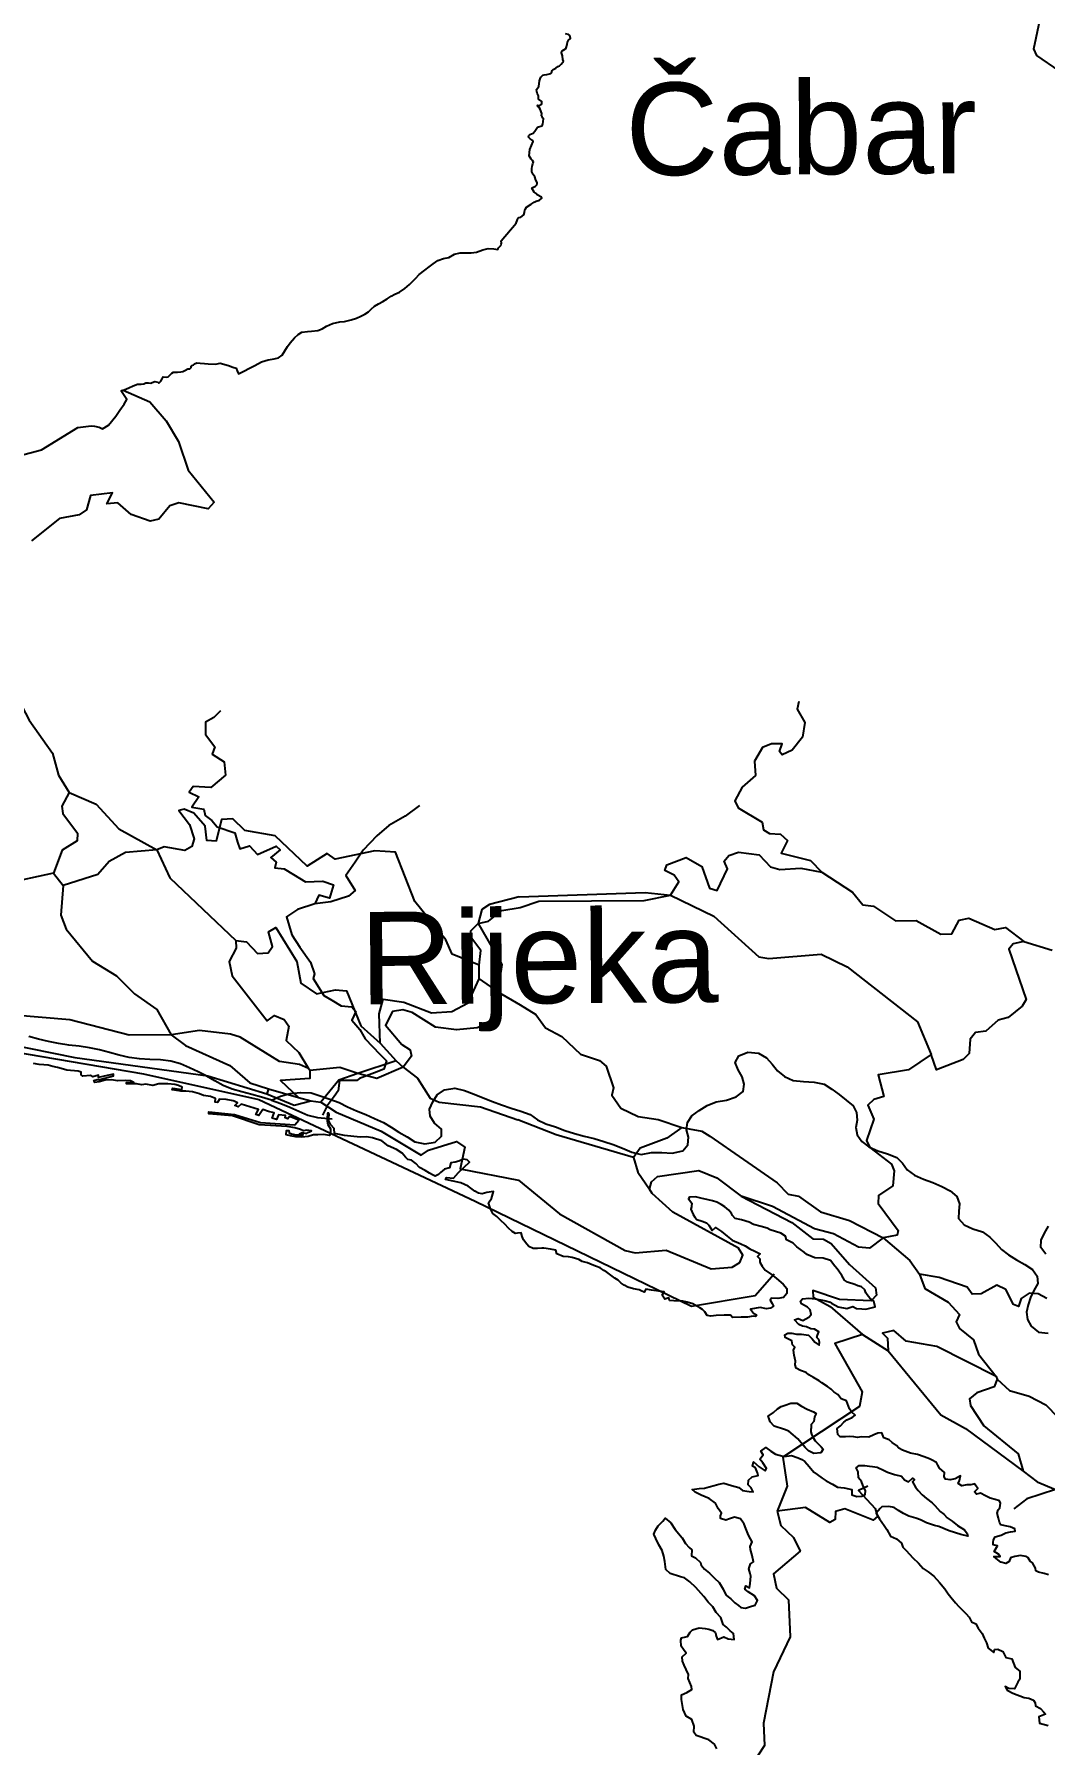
# Model space of a CAD drawing. Header units: metres. Extents: x 13.21 to 19.52, y 42.14 to 46.62.
# Drawn here: x 14.3766 to 14.6221, y 45.174 to 45.5895 of the extents above; entities that cross this region are included whole.
import ezdxf

# ---------------------------------------------------------------- set-up
doc = ezdxf.new("R2010")
doc.units = ezdxf.units.M
doc.header["$MEASUREMENT"] = 0
for name, color, linetype in [('CESTE', 5, 'Continuous'), ('GE_obr', 210, 'Continuous'), ('hr', 9, 'Continuous'), ('naziv_manji', 1, 'Continuous'), ('naziv_veci', 1, 'Continuous'), ('PRUGE', 7, 'Continuous'), ('RIJEKE', 4, 'Continuous')]:
    doc.layers.add(name, color=color, linetype=linetype)
doc.styles.get("Standard").update_dxf_attribs({"font": 'arial.ttf'})

msp = doc.modelspace()

# ---------------------------------------------------------------- linework, layer by layer
at = {"layer": 'CESTE'}
for p, q in [((14.38135, 45.38568), (14.38363, 45.38268)), ((14.61706, 45.36909), (14.62389, 45.36701)), ((14.4847, 45.36), (14.48471, 45.36331)), ((14.4847, 45.36), (14.48924, 45.35683)), ((14.48924, 45.35683), (14.49468, 45.35372)), ((14.46068, 45.34436), (14.46456, 45.34007)), ((14.46456, 45.34007), (14.45522, 45.33702)), ((14.46456, 45.34007), (14.4663, 45.33857)), ((14.44357, 45.33776), (14.44324, 45.33822)), ((14.43357, 45.33327), (14.43317, 45.33205)), ((14.43357, 45.33327), (14.44086, 45.33121)), ((14.44086, 45.33121), (14.44385, 45.33036)), ((14.44385, 45.33036), (14.44625, 45.33003)), ((14.52677, 45.30785), (14.5261, 45.30889)), ((14.57784, 45.27366), (14.5841, 45.26965)), ((14.61034, 45.26341), (14.61054, 45.26274))]:
    msp.add_line(p, q, dxfattribs=at)
for points in [[(14.65625, 45.53114), (14.65322, 45.53605), (14.64631, 45.53829), (14.64264, 45.54299), (14.63788, 45.54379), (14.63881, 45.54556), (14.64258, 45.54677), (14.63523, 45.54884), (14.6337, 45.55261), (14.63397, 45.5536), (14.6369, 45.55299), (14.63766, 45.55434), (14.6358, 45.55509), (14.6371, 45.55665), (14.62983, 45.5617), (14.62723, 45.56683), (14.62877, 45.572), (14.62845, 45.57558), (14.62564, 45.58056), (14.62018, 45.5843), (14.61945, 45.58591), (14.62184, 45.59704)], [(14.39824, 45.50298), (14.40475, 45.50014), (14.40872, 45.49552), (14.4117, 45.49056), (14.41404, 45.48357), (14.42032, 45.47579), (14.41886, 45.47415), (14.41178, 45.4756), (14.40958, 45.47491), (14.40694, 45.4717), (14.40484, 45.47119), (14.40018, 45.47284), (14.39698, 45.47566), (14.39429, 45.47542), (14.39563, 45.47806), (14.3903, 45.47745), (14.38937, 45.47397), (14.38756, 45.4727), (14.38276, 45.47184), (14.376, 45.4664)], [(14.36321, 45.43803), (14.36697, 45.43335), (14.37097, 45.43131), (14.37538, 45.42283), (14.38111, 45.4148), (14.38256, 45.40951), (14.38516, 45.40528)], [(14.56236, 45.42735), (14.56197, 45.42554), (14.56385, 45.42227), (14.56327, 45.41872), (14.56073, 45.41555), (14.55833, 45.41444), (14.5577, 45.41523), (14.55837, 45.41706), (14.55576, 45.41713), (14.55355, 45.4162), (14.55163, 45.4129), (14.55189, 45.40942), (14.54859, 45.40658), (14.5468, 45.40325), (14.54767, 45.40155), (14.55351, 45.39808), (14.55378, 45.39624), (14.55525, 45.39535), (14.55791, 45.39513), (14.55961, 45.39364), (14.55809, 45.39056), (14.56525, 45.38873), (14.56797, 45.38593)], [(14.38516, 45.40528), (14.38333, 45.40196), (14.3836, 45.40015), (14.38715, 45.39537), (14.38711, 45.39351), (14.38345, 45.39123), (14.38135, 45.38568)], [(14.38516, 45.40528), (14.39169, 45.40246), (14.39723, 45.39647), (14.40641, 45.39132)], [(14.48471, 45.36331), (14.47813, 45.36599), (14.47665, 45.36945), (14.46912, 45.37879), (14.46443, 45.39079), (14.45936, 45.39114), (14.44971, 45.38909), (14.4478, 45.39046), (14.44297, 45.38736), (14.43514, 45.39477), (14.42782, 45.39608), (14.42485, 45.39886), (14.42211, 45.3987), (14.4208, 45.39347), (14.41854, 45.3936), (14.41813, 45.39712), (14.4154, 45.40026), (14.41307, 45.40126), (14.41175, 45.40092), (14.41434, 45.39754), (14.41547, 45.39401), (14.4149, 45.39218), (14.41319, 45.39115), (14.40824, 45.39206), (14.40641, 45.39132)], [(14.40641, 45.39132), (14.3988, 45.39068), (14.39483, 45.38849), (14.39208, 45.38539), (14.38363, 45.38268)], [(14.40641, 45.39132), (14.4096, 45.38451), (14.42559, 45.36932)], [(14.53124, 45.38035), (14.53323, 45.38354), (14.53211, 45.38519), (14.52983, 45.38633), (14.53032, 45.38771), (14.53505, 45.38949), (14.53881, 45.38729), (14.5407, 45.38204), (14.54256, 45.3815), (14.54502, 45.38674), (14.54422, 45.38856), (14.54534, 45.38999), (14.54773, 45.39077), (14.55276, 45.39013), (14.55547, 45.38721), (14.55779, 45.38655), (14.56289, 45.3869), (14.56797, 45.38593)], [(14.38135, 45.38568), (14.3694, 45.38306), (14.36522, 45.38531), (14.3629, 45.38533), (14.356, 45.3828), (14.3524, 45.3803), (14.35308, 45.3749), (14.35094, 45.37415), (14.34143, 45.37486)], [(14.56797, 45.38593), (14.57544, 45.38107), (14.57795, 45.378), (14.58051, 45.3777), (14.58589, 45.37412), (14.5909, 45.37415), (14.59689, 45.37086), (14.59955, 45.37098), (14.60132, 45.37424), (14.6037, 45.37475), (14.61001, 45.37198), (14.6126, 45.37248), (14.61706, 45.36909)], [(14.38363, 45.38268), (14.38308, 45.3755), (14.38439, 45.37205), (14.39081, 45.3643), (14.39659, 45.36077), (14.40097, 45.35634), (14.40644, 45.35254), (14.40988, 45.34638)], [(14.49446, 45.37995), (14.52504, 45.38098), (14.53124, 45.38035)], [(14.49446, 45.37995), (14.48727, 45.37811), (14.48541, 45.37683), (14.48451, 45.37344)], [(14.48451, 45.37344), (14.48699, 45.374), (14.49024, 45.37662), (14.49472, 45.37733)], [(14.49472, 45.37733), (14.49921, 45.37886), (14.52477, 45.37901), (14.53124, 45.38035)], [(14.53124, 45.38035), (14.54175, 45.37526), (14.55263, 45.36535), (14.55512, 45.36498), (14.5678, 45.36599), (14.57409, 45.36291), (14.59118, 45.34957), (14.59451, 45.34164)], [(14.48471, 45.36331), (14.48511, 45.36686), (14.48273, 45.37015), (14.48268, 45.37168), (14.48451, 45.37344)], [(14.48451, 45.37344), (14.49027, 45.36349), (14.48924, 45.35683)], [(14.42559, 45.36932), (14.42573, 45.3675), (14.42397, 45.3642), (14.42476, 45.36071), (14.43321, 45.34985), (14.43499, 45.3511), (14.43732, 45.35013), (14.43848, 45.34854), (14.43786, 45.34504), (14.44088, 45.34215), (14.44324, 45.33822)], [(14.42559, 45.36932), (14.42823, 45.36903), (14.43086, 45.36617), (14.43343, 45.36633), (14.43452, 45.36784), (14.43356, 45.37144), (14.43536, 45.37245), (14.44046, 45.36422), (14.44143, 45.35896), (14.44522, 45.35636), (14.44983, 45.35733), (14.45246, 45.35709), (14.45601, 45.34857), (14.46068, 45.34436)], [(14.61706, 45.36909), (14.61443, 45.36849), (14.61339, 45.36724), (14.61762, 45.355), (14.61663, 45.35335), (14.61325, 45.35064), (14.61082, 45.35001), (14.60782, 45.3473), (14.6053, 45.34695), (14.60404, 45.3454), (14.60379, 45.34187), (14.60227, 45.34042), (14.59584, 45.33788), (14.59451, 45.34164)], [(14.40988, 45.34638), (14.39968, 45.34635), (14.38532, 45.35005), (14.36507, 45.35172), (14.36051, 45.35328), (14.35482, 45.35686), (14.33716, 45.36401), (14.33219, 45.3647), (14.32592, 45.36386)], [(14.33423, 45.35825), (14.3483, 45.35049), (14.3645, 45.3454), (14.38654, 45.34089), (14.41883, 45.33646), (14.43317, 45.33205)], [(14.46068, 45.34436), (14.46041, 45.35155), (14.46143, 45.35506), (14.4664, 45.35437), (14.47311, 45.35176), (14.4781, 45.35205), (14.48208, 45.35418), (14.4847, 45.36)], [(14.48924, 45.35683), (14.48965, 45.35145), (14.48864, 45.34977), (14.48422, 45.34812), (14.47919, 45.34761), (14.47415, 45.34826), (14.46845, 45.35185), (14.46617, 45.35249), (14.46367, 45.35211), (14.46201, 45.34878), (14.46592, 45.34404)], [(14.49468, 45.35372), (14.49849, 45.35137), (14.50081, 45.34812), (14.50478, 45.34602), (14.50934, 45.34169), (14.51398, 45.34018), (14.51559, 45.33882), (14.51734, 45.33356), (14.51693, 45.33175), (14.51914, 45.32864), (14.52337, 45.32655), (14.52824, 45.32586), (14.53396, 45.32388)], [(14.44324, 45.33822), (14.44111, 45.33924), (14.43619, 45.33997), (14.42666, 45.34585), (14.42429, 45.34655), (14.41676, 45.34748), (14.40988, 45.34638)], [(14.40988, 45.34638), (14.4134, 45.34379), (14.42417, 45.33896), (14.42903, 45.33478), (14.43357, 45.33327)], [(14.46592, 45.34404), (14.46797, 45.34274), (14.46827, 45.34124), (14.4663, 45.33857)], [(14.59451, 45.34164), (14.58902, 45.33789), (14.58169, 45.33667), (14.58304, 45.33144), (14.58062, 45.33071), (14.57916, 45.32931), (14.58057, 45.32591), (14.57884, 45.32075), (14.57964, 45.31903), (14.58486, 45.31503), (14.58551, 45.31338), (14.58523, 45.30971), (14.5817, 45.30735), (14.58168, 45.30548), (14.58652, 45.2989), (14.58623, 45.29775), (14.58284, 45.29711)], [(14.44357, 45.33776), (14.4436, 45.33577), (14.43643, 45.33536), (14.44086, 45.33121)], [(14.45522, 45.33702), (14.45084, 45.33844), (14.44357, 45.33776)], [(14.45522, 45.33702), (14.45067, 45.33541), (14.44625, 45.33003)], [(14.4663, 45.33857), (14.45985, 45.33583), (14.45522, 45.33702)], [(14.4663, 45.33857), (14.46972, 45.33591), (14.47283, 45.33103), (14.47499, 45.33005), (14.48505, 45.3289), (14.49413, 45.32576)], [(14.43317, 45.33205), (14.4398, 45.32934), (14.44385, 45.33036)], [(14.44625, 45.33003), (14.44999, 45.3276), (14.46094, 45.32298), (14.47065, 45.31718), (14.47245, 45.31843), (14.47919, 45.3205), (14.48121, 45.31915), (14.48014, 45.31387), (14.49427, 45.31109)], [(14.52225, 45.31659), (14.50344, 45.32211), (14.49413, 45.32576)], [(14.53396, 45.32388), (14.53033, 45.32135), (14.5238, 45.31892), (14.52225, 45.31659)], [(14.53396, 45.32388), (14.53882, 45.32301), (14.54076, 45.32181), (14.55708, 45.31049), (14.55977, 45.30769), (14.56232, 45.30724), (14.56761, 45.30342), (14.57466, 45.3013), (14.58284, 45.29711)], [(14.52225, 45.31659), (14.52331, 45.31309), (14.5261, 45.30889)], [(14.49427, 45.31109), (14.50424, 45.30294), (14.52017, 45.29402), (14.52259, 45.29344), (14.53018, 45.2941), (14.54108, 45.28957), (14.54619, 45.28997), (14.54805, 45.29115), (14.54876, 45.29286), (14.54774, 45.29457), (14.53175, 45.30336), (14.52677, 45.30785)], [(14.5261, 45.30889), (14.52657, 45.31074), (14.52806, 45.31198), (14.53811, 45.31342), (14.54249, 45.31168), (14.54838, 45.30724)], [(14.58284, 45.29711), (14.57955, 45.29462), (14.57691, 45.29483), (14.57078, 45.29806), (14.56615, 45.29931), (14.55598, 45.3047), (14.54838, 45.30724)], [(14.54838, 45.30724), (14.56065, 45.30083), (14.56576, 45.29688), (14.56841, 45.29675), (14.57024, 45.2957), (14.57468, 45.29063)], [(14.58284, 45.29711), (14.58938, 45.29161), (14.59171, 45.28826)], [(14.57468, 45.29063), (14.58097, 45.28496), (14.58124, 45.28316), (14.57999, 45.28177), (14.57223, 45.28216), (14.5658, 45.2843), (14.56583, 45.28269), (14.56999, 45.28042), (14.57784, 45.27366)], [(14.62266, 45.28239), (14.62055, 45.28354), (14.6183, 45.2837), (14.61641, 45.2824), (14.61577, 45.28039), (14.61451, 45.28093), (14.61267, 45.28458), (14.61047, 45.28557), (14.6067, 45.28349), (14.60451, 45.28342), (14.6033, 45.28513), (14.59651, 45.28746), (14.59171, 45.28826)], [(14.59171, 45.28826), (14.59297, 45.28479), (14.59869, 45.28151), (14.6014, 45.27845), (14.60059, 45.2767), (14.60142, 45.2751), (14.6048, 45.27232), (14.60605, 45.26886), (14.61034, 45.26341)], [(14.57784, 45.27366), (14.57111, 45.2714), (14.5778, 45.25966), (14.57711, 45.25615), (14.55851, 45.24384), (14.55954, 45.23677), (14.55713, 45.23071)], [(14.61034, 45.26341), (14.59588, 45.27072), (14.58844, 45.27198), (14.58543, 45.2746), (14.58274, 45.27392), (14.58393, 45.2727), (14.5841, 45.26965)], [(14.5841, 45.26965), (14.59691, 45.25412), (14.60288, 45.2508), (14.61688, 45.24044)], [(14.61054, 45.26274), (14.60986, 45.26092), (14.6056, 45.25944), (14.60384, 45.25802), (14.60408, 45.25638), (14.60734, 45.25144), (14.61568, 45.24461), (14.61688, 45.24044)], [(14.61054, 45.26274), (14.61355, 45.25999), (14.61834, 45.25865), (14.62242, 45.25653), (14.6282, 45.25054), (14.63533, 45.24887), (14.63919, 45.24656), (14.64649, 45.24515), (14.65083, 45.24326), (14.65385, 45.24037), (14.67482, 45.22739), (14.67707, 45.22222), (14.67944, 45.21972)], [(14.61688, 45.24044), (14.6203, 45.23781), (14.62472, 45.23599)], [(14.57915, 45.23679), (14.57684, 45.23576), (14.58089, 45.23135), (14.58146, 45.22941), (14.58043, 45.22853), (14.57358, 45.23131), (14.57126, 45.23061), (14.57118, 45.22867), (14.56991, 45.22793), (14.56399, 45.23164), (14.55713, 45.23071)], [(14.62472, 45.23599), (14.6178, 45.2337), (14.61457, 45.23131)], [(14.55713, 45.23071), (14.55802, 45.22727), (14.56109, 45.22434), (14.56267, 45.22098), (14.55625, 45.21548), (14.55695, 45.21204), (14.55988, 45.20915), (14.56025, 45.20015), (14.55625, 45.19165), (14.55382, 45.17918), (14.55406, 45.17377), (14.54974, 45.16726), (14.54965, 45.16372), (14.54609, 45.16122), (14.54431, 45.15786), (14.54784, 45.1456), (14.54685, 45.14026), (14.54524, 45.13772)]]:
    msp.add_lwpolyline(points, dxfattribs=at)
at = {"layer": 'GE_obr'}
msp.add_lwpolyline([(14.23819, 45.18437), (14.24159, 45.21137), (14.25609, 45.24918), (14.27259, 45.28673), (14.28379, 45.31825), (14.28382, 45.31863), (14.32258, 45.3616), (14.36795, 45.34296), (14.40315, 45.33691), (14.43117, 45.33069), (14.48373, 45.30601), (14.53631, 45.28049), (14.55174, 45.28309), (14.5564, 45.28835)], dxfattribs=at)
at = {"layer": 'hr'}
for points in [[(14.37286, 45.48703), (14.37837, 45.48852), (14.38727, 45.49396), (14.39044, 45.49431), (14.39125, 45.49426), (14.39242, 45.49404), (14.39319, 45.49364), (14.39468, 45.49452), (14.39643, 45.49666), (14.39745, 45.49816), (14.39847, 45.49964), (14.3988, 45.50019), (14.39911, 45.50076), (14.3978, 45.50264), (14.39785, 45.50292), (14.39845, 45.50306), (14.39963, 45.50353), (14.40067, 45.50407), (14.40171, 45.50446), (14.4026, 45.50447), (14.40325, 45.50454), (14.40377, 45.50477), (14.40442, 45.50477), (14.40493, 45.50469), (14.4053, 45.50484), (14.40591, 45.50513), (14.40664, 45.50494), (14.4069, 45.50474), (14.40743, 45.50515), (14.40772, 45.50573), (14.40795, 45.50624), (14.4087, 45.50615), (14.40917, 45.50621), (14.40962, 45.50664), (14.41003, 45.50713), (14.41051, 45.50735), (14.41143, 45.50739), (14.41222, 45.50747), (14.41273, 45.50752), (14.41321, 45.5078), (14.41399, 45.50822), (14.41441, 45.5082), (14.41479, 45.50854), (14.41473, 45.50887), (14.41492, 45.50901), (14.41531, 45.50916), (14.41559, 45.50943), (14.41615, 45.50966), (14.41692, 45.50958), (14.41801, 45.50948), (14.41892, 45.50937), (14.42068, 45.50932), (14.42178, 45.50957), (14.42381, 45.50897), (14.42486, 45.5086), (14.42569, 45.50837), (14.4259, 45.50767), (14.42629, 45.50697), (14.43021, 45.50903), (14.43182, 45.50986), (14.43344, 45.51036), (14.4349, 45.51062), (14.43594, 45.51087), (14.43688, 45.51152), (14.43815, 45.51365), (14.43881, 45.51453), (14.43988, 45.51569), (14.44072, 45.51653), (14.44167, 45.51712), (14.44306, 45.51729), (14.44399, 45.51734), (14.44555, 45.5175), (14.44655, 45.51793), (14.44767, 45.51851), (14.44911, 45.5192), (14.45091, 45.51959), (14.45203, 45.51972), (14.45366, 45.52011), (14.45494, 45.52048), (14.45602, 45.52099), (14.45698, 45.52146), (14.45786, 45.52204), (14.45853, 45.52271), (14.45931, 45.52342), (14.46031, 45.52394), (14.46135, 45.52454), (14.46235, 45.52521), (14.46334, 45.52581), (14.46425, 45.52631), (14.46537, 45.52682), (14.46669, 45.52773), (14.46779, 45.52864), (14.46923, 45.53011), (14.47019, 45.53108), (14.47156, 45.53212), (14.47261, 45.53293), (14.47353, 45.53372), (14.47465, 45.53449), (14.47603, 45.53496), (14.47734, 45.53519), (14.47874, 45.53604), (14.48009, 45.5364), (14.48133, 45.53634), (14.48278, 45.53638), (14.48404, 45.53652), (14.48565, 45.53708), (14.4869, 45.53742), (14.48825, 45.53737), (14.48928, 45.53717), (14.48938, 45.53742), (14.48943, 45.53757), (14.48995, 45.53816), (14.49011, 45.53844), (14.49019, 45.5387), (14.4901, 45.5393), (14.49373, 45.54354), (14.49402, 45.54449), (14.49419, 45.54478), (14.49446, 45.54498), (14.49484, 45.54505), (14.49557, 45.54557), (14.49576, 45.54614), (14.49585, 45.54672), (14.49599, 45.54704), (14.49626, 45.54742), (14.49736, 45.5482), (14.49808, 45.54866), (14.49859, 45.54889), (14.49941, 45.54916), (14.49996, 45.5496), (14.49983, 45.54991), (14.49884, 45.55047), (14.49858, 45.55078), (14.4981, 45.55113), (14.49755, 45.55204), (14.49774, 45.55224), (14.49839, 45.55258), (14.4987, 45.5529), (14.49882, 45.55319), (14.49878, 45.55348), (14.49852, 45.55404), (14.49821, 45.55484), (14.49762, 45.55573), (14.49749, 45.5561), (14.49752, 45.55688), (14.4976, 45.55736), (14.49776, 45.55807), (14.49793, 45.55839), (14.49772, 45.55881), (14.49733, 45.55915), (14.4969, 45.55992), (14.49704, 45.56149), (14.49783, 45.56337), (14.49764, 45.5637), (14.49739, 45.56393), (14.49715, 45.56406), (14.49685, 45.56429), (14.49668, 45.56449), (14.49679, 45.5649), (14.497, 45.56507), (14.49787, 45.56544), (14.49828, 45.56593), (14.49887, 45.56685), (14.49991, 45.56724), (14.50012, 45.56745), (14.50019, 45.56768), (14.50026, 45.56816), (14.50034, 45.56896), (14.50011, 45.56911), (14.5, 45.56942), (14.49985, 45.56964), (14.49992, 45.57022), (14.49958, 45.57124), (14.49928, 45.57165), (14.49891, 45.57195), (14.49894, 45.57221), (14.49947, 45.57216), (14.49979, 45.57236), (14.49995, 45.5726), (14.49993, 45.57308), (14.49913, 45.57372), (14.49913, 45.5745), (14.49885, 45.57512), (14.49875, 45.57552), (14.49869, 45.57604), (14.4992, 45.57677), (14.49937, 45.57816), (14.49953, 45.57865), (14.4997, 45.57904), (14.50017, 45.57948), (14.5005, 45.57957), (14.50117, 45.57966), (14.5021, 45.57991), (14.50226, 45.58011), (14.5025, 45.58065), (14.5027, 45.58086), (14.50334, 45.58124), (14.50386, 45.58161), (14.50421, 45.58179), (14.50466, 45.5822), (14.50509, 45.58266), (14.50519, 45.58295), (14.50508, 45.58331), (14.50497, 45.58423), (14.50485, 45.58448), (14.50476, 45.58494), (14.50475, 45.5852), (14.50487, 45.58545), (14.50527, 45.58564), (14.50567, 45.58593), (14.5059, 45.58619), (14.50613, 45.58699), (14.5062, 45.58755), (14.50639, 45.58799), (14.50688, 45.58842), (14.50679, 45.58919), (14.50645, 45.58936), (14.50571, 45.58955)], [(14.62305, 45.21523), (14.62195, 45.21561), (14.62061, 45.21586), (14.61996, 45.21624), (14.61984, 45.21685), (14.61913, 45.21814), (14.61861, 45.2186), (14.61806, 45.21934), (14.61751, 45.2197), (14.61619, 45.21993), (14.61483, 45.21973), (14.61377, 45.21941), (14.6135, 45.21848), (14.6127, 45.21802), (14.61149, 45.2183), (14.61076, 45.21887), (14.60979, 45.21971), (14.61129, 45.21971), (14.61092, 45.22026), (14.60987, 45.2209), (14.61061, 45.22226), (14.60963, 45.22252), (14.60956, 45.22314), (14.60966, 45.22378), (14.61004, 45.22451), (14.61156, 45.22487), (14.61265, 45.22545), (14.61377, 45.22568), (14.61497, 45.22585), (14.61485, 45.22645), (14.61368, 45.22694), (14.61252, 45.22719), (14.61143, 45.22743), (14.61114, 45.22807), (14.6109, 45.22899), (14.61056, 45.23025), (14.61078, 45.23105), (14.6112, 45.23156), (14.61135, 45.23265), (14.61109, 45.23322), (14.61004, 45.23356), (14.60884, 45.23385), (14.60776, 45.23446), (14.60652, 45.23509), (14.60555, 45.23484), (14.60502, 45.23541), (14.60586, 45.23623), (14.60529, 45.23699), (14.60511, 45.23733), (14.6042, 45.2371), (14.60322, 45.23713), (14.60198, 45.23688), (14.6011, 45.2374), (14.60139, 45.23814), (14.60167, 45.23928), (14.60036, 45.23856), (14.59916, 45.23834), (14.59801, 45.2385), (14.59765, 45.23905), (14.5978, 45.24009), (14.59655, 45.24117), (14.59613, 45.24191), (14.59579, 45.24254), (14.59462, 45.24318), (14.5941, 45.2434), (14.59279, 45.24394), (14.59119, 45.24444), (14.58948, 45.24483), (14.58755, 45.24556), (14.58666, 45.24604), (14.58611, 45.24663), (14.58506, 45.2474), (14.58429, 45.24804), (14.58305, 45.24855), (14.58258, 45.24975), (14.5816, 45.24963), (14.58062, 45.24923), (14.57942, 45.24872), (14.57762, 45.24876), (14.57662, 45.24861), (14.57572, 45.24877), (14.57475, 45.24884), (14.57371, 45.24874), (14.57244, 45.2488), (14.57185, 45.24932), (14.57173, 45.25076), (14.57253, 45.25143), (14.57328, 45.25235), (14.57406, 45.25286), (14.57534, 45.25344), (14.57603, 45.25404), (14.57523, 45.25474), (14.5747, 45.25559), (14.57398, 45.25753), (14.57266, 45.25798), (14.57184, 45.25905), (14.57091, 45.25969), (14.57022, 45.26032), (14.56931, 45.261), (14.56799, 45.2619), (14.5673, 45.26237), (14.56593, 45.26317), (14.56482, 45.2638), (14.5642, 45.26441), (14.5628, 45.26484), (14.56172, 45.26545), (14.56151, 45.26622), (14.56161, 45.26714), (14.56127, 45.26858), (14.56105, 45.26979), (14.56137, 45.27051), (14.56086, 45.27114), (14.5607, 45.27206), (14.55907, 45.27288), (14.55902, 45.27353), (14.55972, 45.27393), (14.5607, 45.27398), (14.56184, 45.27372), (14.56301, 45.2737), (14.56469, 45.27343), (14.56559, 45.27258), (14.56624, 45.27173), (14.56731, 45.27106), (14.56743, 45.27174), (14.56726, 45.27244), (14.56676, 45.27293), (14.56694, 45.27349), (14.5672, 45.2743), (14.56621, 45.27491), (14.56533, 45.275), (14.56422, 45.27545), (14.56331, 45.27561), (14.56242, 45.27606), (14.56133, 45.27722), (14.5622, 45.27752), (14.56334, 45.27705), (14.5648, 45.27781), (14.56541, 45.27851), (14.56517, 45.27962), (14.56452, 45.28026), (14.56301, 45.2811), (14.56275, 45.28176), (14.56329, 45.2823), (14.56478, 45.28244), (14.56635, 45.28231), (14.56774, 45.28203), (14.56891, 45.28178), (14.56996, 45.28144), (14.57029, 45.28126), (14.57197, 45.28035), (14.57403, 45.27991), (14.57549, 45.28042), (14.57637, 45.27997), (14.57765, 45.27988), (14.57869, 45.27975), (14.57964, 45.28001), (14.58094, 45.28037), (14.58058, 45.2817), (14.57962, 45.28246), (14.57899, 45.28323), (14.57869, 45.28378), (14.57845, 45.28449), (14.57763, 45.28517), (14.57675, 45.28548), (14.576, 45.28573), (14.57417, 45.28636), (14.57348, 45.28679), (14.57282, 45.28793), (14.57212, 45.289), (14.57166, 45.28955), (14.57113, 45.29019), (14.5701, 45.29159), (14.56829, 45.2922), (14.56625, 45.29222), (14.56432, 45.29309), (14.56364, 45.29362), (14.56187, 45.29495), (14.56102, 45.29581), (14.55941, 45.29665), (14.55917, 45.29752), (14.55803, 45.2982), (14.55542, 45.29907), (14.55465, 45.29942), (14.55322, 45.29988), (14.55135, 45.30035), (14.55033, 45.30088), (14.54848, 45.30147), (14.54691, 45.30182), (14.5463, 45.30249), (14.54601, 45.30305), (14.54541, 45.30385), (14.54444, 45.30464), (14.54352, 45.30523), (14.54248, 45.30577), (14.54137, 45.3061), (14.54037, 45.30631), (14.53857, 45.30673), (14.5373, 45.30704), (14.53583, 45.307), (14.53555, 45.30655), (14.53641, 45.30554), (14.53632, 45.30478), (14.5363, 45.30465), (14.53612, 45.30408), (14.53669, 45.30281), (14.53711, 45.30215), (14.53763, 45.30154), (14.53891, 45.30117), (14.53996, 45.30074), (14.54053, 45.30021), (14.5413, 45.29888), (14.54216, 45.29965), (14.54362, 45.29864), (14.54495, 45.29753), (14.54616, 45.29657), (14.54827, 45.29567), (14.54935, 45.29515), (14.55047, 45.29447), (14.55171, 45.29383), (14.55301, 45.29323), (14.55234, 45.29258), (14.55289, 45.29197), (14.55292, 45.29117), (14.55351, 45.29023), (14.55424, 45.28928), (14.55572, 45.28823), (14.55688, 45.28729), (14.55753, 45.28673), (14.55858, 45.28582), (14.55947, 45.2848), (14.55948, 45.28361), (14.55869, 45.28264), (14.55731, 45.28239), (14.55572, 45.28249), (14.55539, 45.28193), (14.55592, 45.28119), (14.55619, 45.28049), (14.55549, 45.28), (14.55455, 45.27988), (14.55302, 45.28019), (14.55067, 45.27978), (14.55139, 45.27882), (14.55213, 45.27842), (14.55189, 45.27802), (14.5513, 45.27804), (14.54991, 45.27787), (14.54837, 45.27782), (14.54628, 45.27778), (14.54582, 45.2783), (14.54424, 45.27834), (14.5423, 45.27823), (14.54104, 45.27806), (14.54014, 45.27828), (14.53957, 45.27915), (14.53895, 45.27971), (14.5383, 45.28012), (14.53667, 45.28111), (14.53522, 45.28151), (14.53423, 45.28169), (14.53205, 45.28182), (14.53097, 45.28185), (14.53083, 45.28256), (14.52981, 45.28223), (14.52915, 45.28321), (14.52965, 45.28399), (14.52839, 45.28411), (14.52663, 45.2844), (14.52521, 45.28465), (14.52511, 45.28447), (14.52482, 45.28394), (14.52405, 45.28427), (14.52358, 45.28448), (14.52225, 45.2847), (14.52081, 45.28513), (14.51992, 45.28564), (14.51924, 45.28607), (14.51847, 45.28683), (14.51768, 45.2873), (14.51702, 45.28777), (14.51572, 45.28875), (14.51505, 45.28916), (14.5141, 45.28978), (14.51321, 45.29011), (14.5122, 45.29057), (14.51107, 45.29102), (14.50975, 45.29138), (14.5089, 45.29188), (14.50732, 45.2923), (14.5064, 45.29246), (14.50515, 45.29259), (14.50357, 45.29325), (14.50337, 45.29407), (14.50203, 45.29434), (14.50046, 45.2946), (14.49997, 45.29458), (14.49889, 45.29453), (14.49788, 45.29448), (14.49682, 45.29497), (14.49631, 45.2956), (14.49547, 45.29665), (14.49517, 45.29741), (14.49492, 45.29832), (14.49404, 45.2982), (14.49356, 45.29814), (14.49275, 45.29865), (14.49186, 45.29944), (14.49097, 45.30046), (14.48999, 45.3013), (14.48902, 45.30226), (14.48805, 45.30299), (14.48748, 45.30418), (14.48699, 45.3056), (14.48772, 45.30666), (14.48817, 45.30838), (14.48656, 45.30815), (14.48544, 45.3078), (14.48455, 45.30797), (14.48366, 45.30842), (14.48205, 45.30966), (14.48027, 45.31045), (14.47657, 45.31128), (14.4768, 45.31179), (14.4785, 45.31157), (14.47969, 45.313), (14.48239, 45.31545), (14.48183, 45.31607), (14.48094, 45.31623), (14.47977, 45.3157), (14.47886, 45.31549), (14.47783, 45.31531), (14.47755, 45.31407), (14.4763, 45.31377), (14.47535, 45.313), (14.47487, 45.31246), (14.47407, 45.31212), (14.47343, 45.3124), (14.47269, 45.31285), (14.47157, 45.31347), (14.47027, 45.3142), (14.46936, 45.31512), (14.46825, 45.31601), (14.46738, 45.31614), (14.46684, 45.31667), (14.46606, 45.31769), (14.46465, 45.31856), (14.46264, 45.31946), (14.46106, 45.32064), (14.45878, 45.3214), (14.45739, 45.32161), (14.45586, 45.32157), (14.4543, 45.32175), (14.45203, 45.322), (14.44961, 45.32248), (14.44953, 45.32368), (14.44866, 45.32454), (14.44819, 45.32556), (14.44824, 45.32627), (14.44829, 45.32708), (14.44804, 45.32748), (14.44788, 45.3272), (14.44777, 45.32622), (14.4478, 45.32551), (14.448, 45.32466), (14.44861, 45.32359), (14.44862, 45.32262), (14.44838, 45.32198), (14.44689, 45.32221), (14.44556, 45.32214), (14.4445, 45.32213), (14.44318, 45.3217), (14.44166, 45.32155), (14.4402, 45.32164), (14.43892, 45.32189), (14.43787, 45.3221), (14.43792, 45.32317), (14.43852, 45.32318), (14.43859, 45.32257), (14.43913, 45.32234), (14.44026, 45.32211), (14.44198, 45.32212), (14.44112, 45.32233), (14.44171, 45.32268), (14.44278, 45.32245), (14.44304, 45.32268), (14.4435, 45.32283), (14.44398, 45.32313), (14.44278, 45.32329), (14.44209, 45.3231), (14.44129, 45.32341), (14.43991, 45.32379), (14.43812, 45.32416), (14.43125, 45.32452), (14.42484, 45.3267), (14.41904, 45.32725), (14.41904, 45.32771), (14.42529, 45.32706), (14.4316, 45.32511), (14.43991, 45.32459), (14.44095, 45.32567), (14.43862, 45.32659), (14.43823, 45.32603), (14.43763, 45.32626), (14.43769, 45.32678), (14.43597, 45.327), (14.43551, 45.32583), (14.43444, 45.32615), (14.43496, 45.32745), (14.43359, 45.3278), (14.43217, 45.32829), (14.4312, 45.32682), (14.43045, 45.3271), (14.43112, 45.3283), (14.42693, 45.32955), (14.42619, 45.32892), (14.4254, 45.32924), (14.42605, 45.3299), (14.4252, 45.33029), (14.42494, 45.33041), (14.42328, 45.33071), (14.42166, 45.33081), (14.42114, 45.32997), (14.4206, 45.33002), (14.42068, 45.33094), (14.41945, 45.33146), (14.41775, 45.33171), (14.4168, 45.3321), (14.41506, 45.33257), (14.41346, 45.33276), (14.41229, 45.33276), (14.41015, 45.33305), (14.41035, 45.33347), (14.41248, 45.33311), (14.4126, 45.33367), (14.41167, 45.33409), (14.4108, 45.33437), (14.40908, 45.3345), (14.40689, 45.33449), (14.40542, 45.33414), (14.40372, 45.33444), (14.40278, 45.33428), (14.40148, 45.33453), (14.39906, 45.33449), (14.39906, 45.33486), (14.40082, 45.33485), (14.40001, 45.33521), (14.39872, 45.33533), (14.39695, 45.33524), (14.39533, 45.33552), (14.39384, 45.3354), (14.39241, 45.33502), (14.39136, 45.33482), (14.39112, 45.33533), (14.39194, 45.33558), (14.39254, 45.33553), (14.39592, 45.33649), (14.39591, 45.33689), (14.3936, 45.33637), (14.39226, 45.33606), (14.39227, 45.33663), (14.3909, 45.33619), (14.39032, 45.33656), (14.38848, 45.33636), (14.38802, 45.33673), (14.38808, 45.33734), (14.38728, 45.33761), (14.38457, 45.33783), (14.38315, 45.3382), (14.3823, 45.33849), (14.38116, 45.33875), (14.38002, 45.33906), (14.37895, 45.33915), (14.37787, 45.3392), (14.37643, 45.33942)], [(14.54249, 45.17302), (14.54186, 45.17413), (14.54051, 45.1752), (14.53748, 45.17626), (14.53686, 45.17703), (14.53696, 45.17851), (14.53636, 45.18009), (14.53498, 45.18088), (14.53431, 45.18257), (14.53386, 45.185), (14.53387, 45.18607), (14.53519, 45.1867), (14.53638, 45.18739), (14.53627, 45.1881), (14.53553, 45.19009), (14.53555, 45.19107), (14.53503, 45.19229), (14.53453, 45.19332), (14.53416, 45.19429), (14.53408, 45.19535), (14.53504, 45.19621), (14.53438, 45.19709), (14.53379, 45.19789), (14.5337, 45.19935), (14.53389, 45.19997), (14.53424, 45.20006), (14.53531, 45.20028), (14.53599, 45.20131), (14.53653, 45.20187), (14.53821, 45.20241), (14.53965, 45.20225), (14.54053, 45.20205), (14.54147, 45.20169), (14.5421, 45.20113), (14.5423, 45.20033), (14.5426, 45.19957), (14.5442, 45.20019), (14.54521, 45.19968), (14.54664, 45.19953), (14.54653, 45.20099), (14.54571, 45.20165), (14.54485, 45.2025), (14.54403, 45.2032), (14.54341, 45.20491), (14.54232, 45.20612), (14.54152, 45.20746), (14.54032, 45.2086), (14.53927, 45.20996), (14.53734, 45.21214), (14.5359, 45.21351), (14.5346, 45.21453), (14.53365, 45.21475), (14.53115, 45.2156), (14.53005, 45.21653), (14.5298, 45.21845), (14.52956, 45.21982), (14.52917, 45.22115), (14.52838, 45.22254), (14.52763, 45.22409), (14.52713, 45.2251), (14.52754, 45.22612), (14.52824, 45.22718), (14.52937, 45.22827), (14.52993, 45.22905), (14.53126, 45.22789), (14.53231, 45.22625), (14.53404, 45.22421), (14.53487, 45.22289), (14.53576, 45.22191), (14.53641, 45.22135), (14.53629, 45.21989), (14.5373, 45.21937), (14.5385, 45.21823), (14.53865, 45.21757), (14.53946, 45.21664), (14.54066, 45.21568), (14.54186, 45.21441), (14.543, 45.21335), (14.54398, 45.21178), (14.5443, 45.21107), (14.54474, 45.21029), (14.54523, 45.20992), (14.54588, 45.20943), (14.54685, 45.20846), (14.5477, 45.20777), (14.54833, 45.20729), (14.54945, 45.20714), (14.55087, 45.20766), (14.55175, 45.20784), (14.55234, 45.20903), (14.55164, 45.21015), (14.55004, 45.21108), (14.54929, 45.21179), (14.5495, 45.21254), (14.55038, 45.21213), (14.55055, 45.21312), (14.55073, 45.2149), (14.55059, 45.21561), (14.55025, 45.21673), (14.55066, 45.2179), (14.55137, 45.21841), (14.55107, 45.21996), (14.55064, 45.2214), (14.55052, 45.22209), (14.55103, 45.22328), (14.55063, 45.22399), (14.55014, 45.2249), (14.54953, 45.22653), (14.54911, 45.22753), (14.54893, 45.22781), (14.54822, 45.22888), (14.54679, 45.22926), (14.54557, 45.22888), (14.54463, 45.22853), (14.54336, 45.22896), (14.54335, 45.2296), (14.5436, 45.23025), (14.5428, 45.23139), (14.5421, 45.23268), (14.54059, 45.23377), (14.53865, 45.23456), (14.53721, 45.23533), (14.53649, 45.23597), (14.53819, 45.23618), (14.53949, 45.23626), (14.54062, 45.23662), (14.54184, 45.23695), (14.54291, 45.23724), (14.54417, 45.23751), (14.54604, 45.23698), (14.54777, 45.23646), (14.54869, 45.23574), (14.55035, 45.23545), (14.55132, 45.23543), (14.55079, 45.23637), (14.55004, 45.23712), (14.55017, 45.23824), (14.55108, 45.23909), (14.55252, 45.23936), (14.55231, 45.24004), (14.55184, 45.24121), (14.55115, 45.24166), (14.5514, 45.24269), (14.55277, 45.24147), (14.55424, 45.24047), (14.55453, 45.2411), (14.55361, 45.24249), (14.55292, 45.24335), (14.55368, 45.24439), (14.55315, 45.24527), (14.55435, 45.24619), (14.55557, 45.24526), (14.5567, 45.24455), (14.55761, 45.24433), (14.55882, 45.24403), (14.55882, 45.24403), (14.56062, 45.24421), (14.56219, 45.24363), (14.56314, 45.24327), (14.56384, 45.24278), (14.5649, 45.24153), (14.56602, 45.24019), (14.56684, 45.23958), (14.56803, 45.23871), (14.56904, 45.23809), (14.57056, 45.23728), (14.57178, 45.23653), (14.57342, 45.23641), (14.57522, 45.23594), (14.57527, 45.2347), (14.57648, 45.23424), (14.57771, 45.23434), (14.57818, 45.2346), (14.57849, 45.23476), (14.57854, 45.23563), (14.5779, 45.237), (14.5776, 45.23789), (14.57687, 45.23878), (14.57682, 45.24024), (14.57634, 45.24125), (14.57706, 45.24183), (14.57842, 45.24177), (14.57957, 45.24168), (14.58027, 45.24158), (14.58143, 45.24141), (14.58311, 45.2406), (14.58396, 45.24017), (14.5856, 45.23963), (14.58731, 45.23922), (14.58806, 45.23831), (14.58901, 45.23781), (14.58996, 45.23872), (14.59049, 45.23836), (14.59003, 45.23783), (14.59069, 45.23656), (14.59139, 45.23576), (14.59234, 45.23471), (14.59339, 45.23381), (14.59478, 45.23274), (14.59541, 45.2321), (14.59669, 45.23066), (14.59757, 45.23002), (14.59843, 45.22907), (14.59967, 45.22828), (14.60095, 45.22721), (14.60262, 45.22619), (14.60331, 45.22527), (14.60346, 45.22465), (14.6017, 45.22504), (14.59891, 45.22593), (14.59637, 45.22695), (14.59531, 45.22727), (14.5934, 45.22785), (14.59196, 45.22859), (14.59079, 45.229), (14.58912, 45.22947), (14.58784, 45.23013), (14.58663, 45.23087), (14.58554, 45.23164), (14.58426, 45.23188), (14.58252, 45.2318), (14.58212, 45.23133), (14.58117, 45.23022), (14.58197, 45.22884), (14.58313, 45.22726), (14.58373, 45.22624), (14.58462, 45.2246), (14.5861, 45.22398), (14.58735, 45.2229), (14.58768, 45.222), (14.58847, 45.22118), (14.59011, 45.21941), (14.59143, 45.21811), (14.59255, 45.21681), (14.59383, 45.21597), (14.5952, 45.21495), (14.59654, 45.21338), (14.59788, 45.21187), (14.59868, 45.21064), (14.59931, 45.2098), (14.60042, 45.20846), (14.60124, 45.20752), (14.60291, 45.20586), (14.60373, 45.20493), (14.60432, 45.20381), (14.60535, 45.20338), (14.60594, 45.20227), (14.60693, 45.20101), (14.60742, 45.19989), (14.60795, 45.19877), (14.60841, 45.19745), (14.60973, 45.19637), (14.60995, 45.19712), (14.61071, 45.19717), (14.61193, 45.19663), (14.61268, 45.19519), (14.61415, 45.19483), (14.61495, 45.19273), (14.61603, 45.19188), (14.61604, 45.18991), (14.61558, 45.18917), (14.61474, 45.18758), (14.61338, 45.18762), (14.61252, 45.18812), (14.613, 45.18721), (14.61436, 45.18653), (14.61712, 45.18547), (14.61823, 45.18525), (14.61938, 45.1848), (14.61979, 45.18412), (14.6199, 45.18345), (14.62111, 45.18274), (14.62183, 45.18195), (14.62229, 45.1814), (14.6207, 45.18074), (14.62082, 45.17922), (14.62296, 45.17865)]]:
    msp.add_lwpolyline(points, dxfattribs=at)
msp.add_lwpolyline([(14.55909, 45.25646), (14.56045, 45.25696), (14.56191, 45.25696), (14.56305, 45.25621), (14.56437, 45.25551), (14.56592, 45.25488), (14.56663, 45.25444), (14.56616, 45.25362), (14.56604, 45.2525), (14.56537, 45.25174), (14.56537, 45.25098), (14.56533, 45.25055), (14.56528, 45.25002), (14.56542, 45.24943), (14.56582, 45.24872), (14.56632, 45.2478), (14.56724, 45.24694), (14.56777, 45.24637), (14.56829, 45.24576), (14.56769, 45.24488), (14.56599, 45.24471), (14.56475, 45.24533), (14.56389, 45.24619), (14.56292, 45.2473), (14.56216, 45.24831), (14.56098, 45.24926), (14.55995, 45.25012), (14.55888, 45.25051), (14.55636, 45.25139), (14.55541, 45.25238), (14.55515, 45.25317), (14.55494, 45.2538), (14.55625, 45.25465), (14.55719, 45.25553), (14.55806, 45.25611), (14.55909, 45.25646)], close=True, dxfattribs=at)
at = {"layer": 'PRUGE'}
for points in [[(14.43424, 45.33057), (14.43189, 45.33126), (14.42951, 45.33192), (14.42711, 45.33254), (14.42474, 45.33321), (14.42253, 45.33409), (14.42053, 45.33522), (14.41854, 45.33635), (14.4165, 45.33742), (14.41437, 45.33841), (14.41218, 45.33936), (14.40985, 45.34004), (14.40731, 45.34032), (14.40476, 45.34042), (14.40222, 45.34057), (14.39972, 45.34092), (14.3973, 45.34148), (14.39491, 45.34212), (14.39252, 45.34274), (14.39007, 45.34325), (14.38757, 45.34364), (14.38506, 45.34393), (14.38256, 45.3443), (14.38009, 45.34477), (14.37767, 45.34535), (14.37532, 45.34603)], [(14.43424, 45.33057), (14.43644, 45.3315), (14.43881, 45.33214), (14.44135, 45.33238), (14.44135, 45.33238), (14.44392, 45.33231), (14.44614, 45.33157), (14.44845, 45.3308), (14.4507, 45.32996), (14.45277, 45.3289), (14.45496, 45.32798), (14.45719, 45.3271), (14.45927, 45.32607), (14.46146, 45.32514), (14.46338, 45.32396), (14.46524, 45.32275), (14.46721, 45.32161), (14.46909, 45.32042), (14.47149, 45.31991), (14.47405, 45.32036), (14.47555, 45.32178), (14.47554, 45.3235), (14.4739, 45.32497), (14.47283, 45.32663), (14.47263, 45.32839), (14.47344, 45.33012), (14.47452, 45.33181), (14.47627, 45.33302), (14.47883, 45.33344), (14.47883, 45.33344), (14.4812, 45.33288), (14.4835, 45.33203), (14.48572, 45.33115), (14.48794, 45.33026), (14.49019, 45.32941), (14.49248, 45.32863), (14.49483, 45.32789), (14.49709, 45.32708), (14.49887, 45.32578), (14.50095, 45.32478), (14.50329, 45.32405), (14.50553, 45.32319), (14.50787, 45.32246), (14.51027, 45.32184), (14.51267, 45.32123), (14.51502, 45.32053), (14.51731, 45.31974), (14.51954, 45.31887), (14.52178, 45.31795), (14.5241, 45.31732), (14.52658, 45.3178), (14.52658, 45.3178), (14.52912, 45.31783), (14.53164, 45.3177), (14.5342, 45.31827), (14.53542, 45.31967), (14.53555, 45.32156), (14.53508, 45.32334), (14.53533, 45.32511), (14.5364, 45.32675), (14.53817, 45.32805), (14.54014, 45.32922), (14.5423, 45.33015), (14.54483, 45.33054), (14.54715, 45.33133), (14.54883, 45.33262), (14.54913, 45.33443), (14.54859, 45.33619), (14.54766, 45.33788), (14.54692, 45.33968), (14.54782, 45.34128), (14.54997, 45.34224), (14.54997, 45.34224), (14.55258, 45.34193), (14.55451, 45.34082), (14.55592, 45.33925), (14.55723, 45.3377), (14.55892, 45.33633), (14.56101, 45.33535), (14.56354, 45.33511), (14.56613, 45.33492), (14.56854, 45.33445), (14.57042, 45.33322), (14.57217, 45.3319), (14.57386, 45.33055), (14.57556, 45.32918), (14.57642, 45.32752), (14.57658, 45.32571), (14.57621, 45.32391), (14.57657, 45.32215), (14.57768, 45.32052), (14.57939, 45.31917), (14.58154, 45.31824), (14.58391, 45.31753), (14.58617, 45.31664), (14.5876, 45.31523), (14.58871, 45.31359), (14.5905, 45.31229), (14.59265, 45.31136), (14.59496, 45.31058), (14.59712, 45.30961), (14.59917, 45.3085), (14.60077, 45.30714), (14.60143, 45.30539), (14.60127, 45.30357), (14.60118, 45.30182), (14.60255, 45.30026), (14.60464, 45.29931), (14.60698, 45.29855), (14.60881, 45.29729), (14.61026, 45.29582), (14.61163, 45.2943), (14.61335, 45.29297), (14.61528, 45.29179), (14.61727, 45.29066), (14.61911, 45.28938), (14.62024, 45.28778), (14.62046, 45.28601), (14.61946, 45.28434), (14.61866, 45.28262), (14.6181, 45.28086), (14.61769, 45.27908), (14.61793, 45.27729), (14.61886, 45.27562), (14.62057, 45.27417), (14.62297, 45.27394)], [(14.43424, 45.33057), (14.43651, 45.32974), (14.43872, 45.32884), (14.44089, 45.3279), (14.44307, 45.32694), (14.44545, 45.32637), (14.44899, 45.32604)], [(14.62235, 45.29316), (14.62117, 45.29478), (14.62126, 45.29653), (14.62202, 45.29827), (14.62306, 45.29992)]]:
    msp.add_lwpolyline(points, dxfattribs=at)
at = {"layer": 'RIJEKE'}
for points in [[(14.42188, 45.4251), (14.42024, 45.42351), (14.41827, 45.42236), (14.41826, 45.41939), (14.42054, 45.4164), (14.41988, 45.41456), (14.4228, 45.41272), (14.42312, 45.40951), (14.41952, 45.40653), (14.41528, 45.40677), (14.41528, 45.40677), (14.41429, 45.40539), (14.41659, 45.40424), (14.41494, 45.40172), (14.41787, 45.40126), (14.41818, 45.39965), (14.41981, 45.3985), (14.4211, 45.3969), (14.42534, 45.3955), (14.42598, 45.39321), (14.42662, 45.3916), (14.4289, 45.39229), (14.4289, 45.39229), (14.43086, 45.39022), (14.43542, 45.39226), (14.43542, 45.39226), (14.4364, 45.39136), (14.4341, 45.38952), (14.43541, 45.38836), (14.43507, 45.38699), (14.43734, 45.38675), (14.43962, 45.38537), (14.44255, 45.38354), (14.44678, 45.38376), (14.44678, 45.38376), (14.44938, 45.38283), (14.44838, 45.37962), (14.44579, 45.38031), (14.44579, 45.38031), (14.44479, 45.37826)], [(14.47021, 45.40212), (14.46672, 45.39954), (14.46281, 45.39725), (14.45986, 45.39474), (14.45658, 45.3913), (14.45461, 45.38832), (14.45232, 45.38513), (14.45459, 45.38144), (14.45295, 45.38007), (14.44871, 45.37871), (14.44479, 45.37826)], [(14.44479, 45.37826), (14.44057, 45.37688), (14.43795, 45.37506), (14.43923, 45.3707), (14.44118, 45.36771), (14.44376, 45.36404), (14.44472, 45.36127), (14.4444, 45.36013), (14.44698, 45.35599), (14.44893, 45.35483), (14.4512, 45.35346), (14.4538, 45.35322), (14.45478, 45.35207), (14.45379, 45.35001), (14.45573, 45.34771), (14.45702, 45.34542), (14.46059, 45.34174), (14.4622, 45.34012), (14.46155, 45.33806), (14.45926, 45.33715), (14.45567, 45.33579), (14.45502, 45.33532), (14.4508, 45.33533), (14.4508, 45.33533), (14.45045, 45.33281), (14.44947, 45.33143), (14.44784, 45.32913), (14.44666, 45.32687)]]:
    msp.add_lwpolyline(points, dxfattribs=at)

# ---------------------------------------------------------------- texts
at = {"layer": 'naziv_manji', "insert": (14.52014, 45.57764), "char_height": 0.0224579, "width": 0.1048035, "attachment_point": 1, "rotation": 0.3389}
msp.add_mtext('{\\fArial CE|b0|i0|c238|p34;Čabar}       ', dxfattribs=at)
at = {"layer": 'naziv_veci', "insert": (14.45562, 45.37625), "char_height": 0.0224579, "width": 0.1085464, "attachment_point": 1, "rotation": 0.3837}
msp.add_mtext('{\\fArial CE|b0|i0|c238|p34;Rijeka}        ', dxfattribs=at)

doc.saveas('drawing.dxf')
